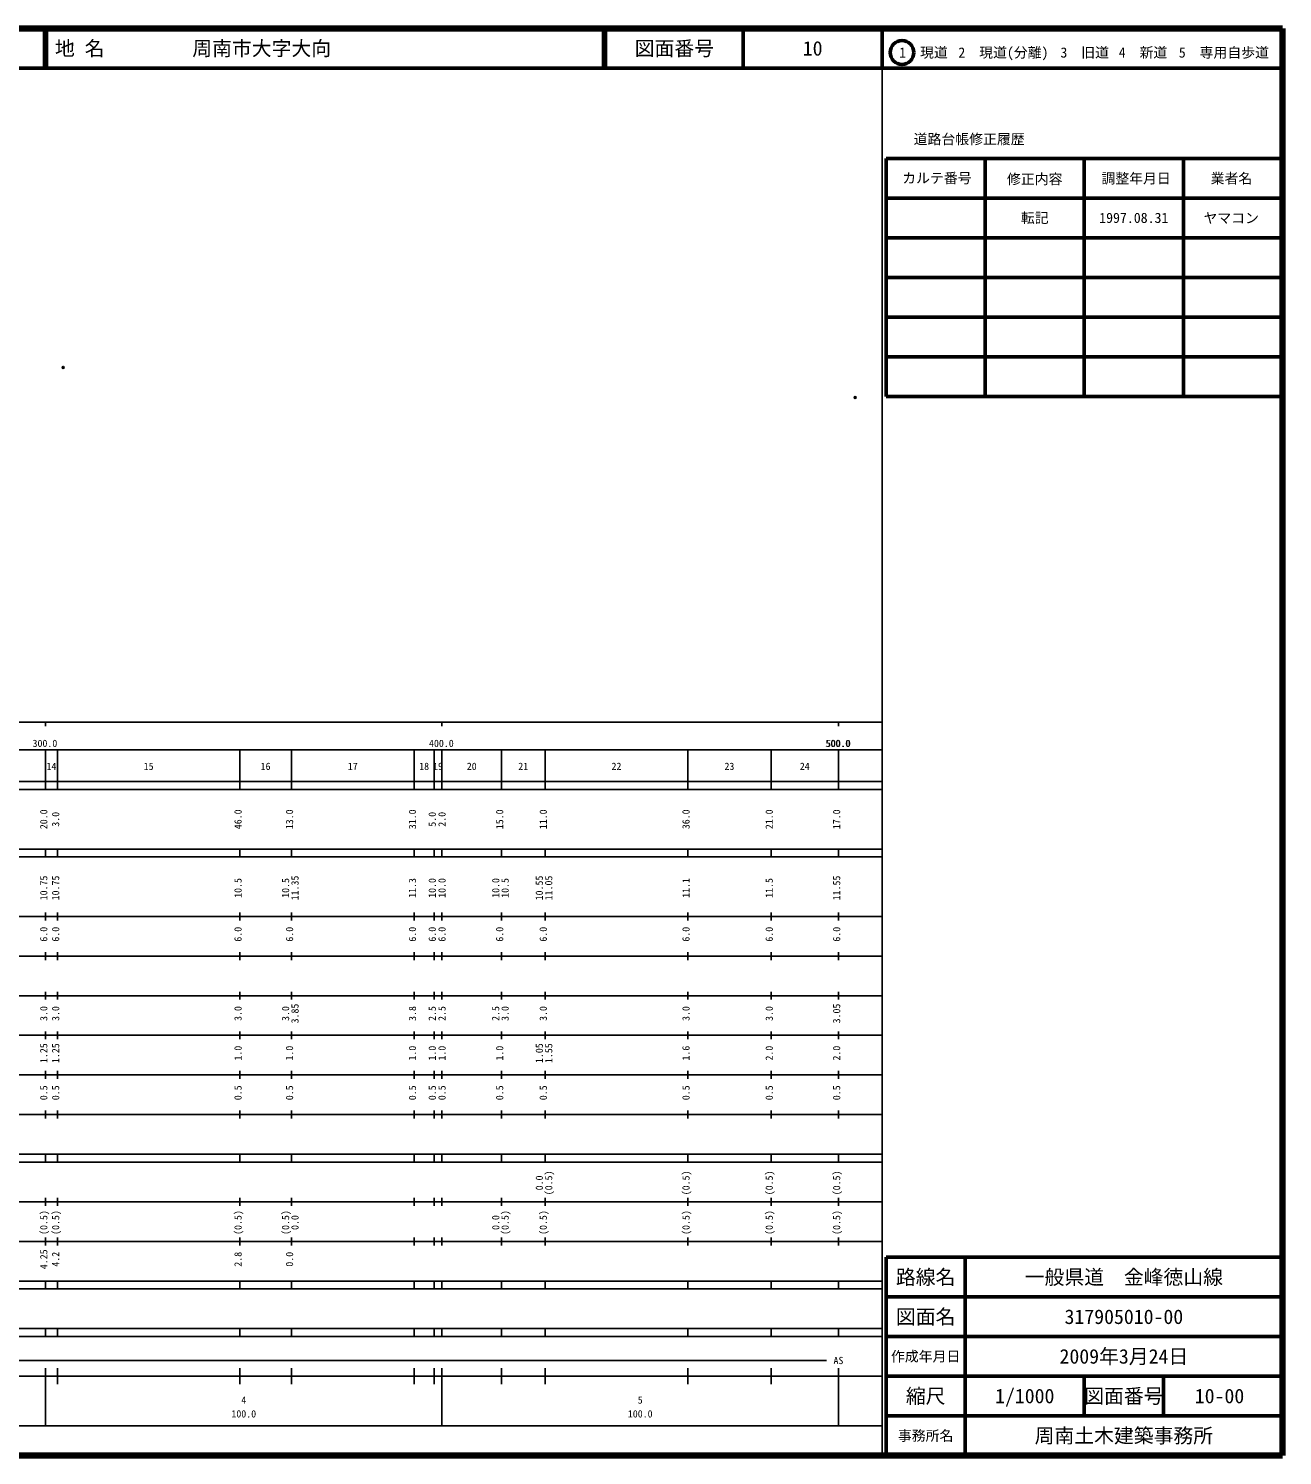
# Model space of a CAD drawing. Units: millimetres on the paper. Extents: x 40 to 680, y 20 to 380.
# Drawn here: x 363.7 to 680, y 20 to 380 of the extents above; entities that cross this region are included whole.
import ezdxf
from ezdxf.enums import TextEntityAlignment as Align

# ---------------------------------------------------------------- set-up
doc = ezdxf.new("R2010")
doc.units = ezdxf.units.MM
doc.header["$PDMODE"] = 32
doc.header["$PDSIZE"] = 0.5
doc.layers.add('M-OTRS', color=6, linetype='Continuous')
doc.layers.add('M-TTL-TXT', color=7, linetype='Continuous')
for name, color, linetype, lineweight in [('M-TTL', 2, 'Continuous', 140), ('M-TTL-BAND', 7, 'Continuous', 25), ('M-TTL-FRAM', 2, 'Continuous', 50), ('M-TTL-LINE', 7, 'Continuous', 50)]:
    doc.layers.add(name, color=color, linetype=linetype, lineweight=lineweight)
doc.styles.add('ＭＳ ゴシック', font='')
doc.styles.get('ＭＳ ゴシック').set_extended_font_data('MS Gothic')

msp = doc.modelspace()

# ---------------------------------------------------------------- linework, layer by layer
at = {"layer": 'M-OTRS'}
for p in [(372.438, 294.493), (572.227, 286.914)]:
    msp.add_point(p, dxfattribs=at)
at = {"layer": 'M-TTL'}
for p, q in [((680, 380), (40, 380)), ((680, 20), (680, 380)), ((40, 20), (680, 20))]:
    msp.add_line(p, q, dxfattribs=at)
at = {"layer": 'M-TTL-BAND'}
for p, q in [((579, 20), (579, 370)), ((40, 205), (579, 205)), ((368, 205), (368, 204)), ((468, 205), (468, 204)), ((568, 205), (568, 204)), ((68, 198), (579, 198)), ((368, 188), (368, 198)), ((371, 188), (371, 198)), ((417, 188), (417, 198)), ((430, 188), (430, 198)), ((461, 188), (461, 198)), ((466, 188), (466, 198)), ((468, 188), (468, 198)), ((483, 188), (483, 198)), ((494, 188), (494, 198)), ((530, 188), (530, 198)), ((551, 188), (551, 198)), ((568, 188), (568, 198)), ((40, 190), (579, 190)), ((40, 188), (579, 188)), ((40, 173), (579, 173)), ((368, 171), (368, 173)), ((371, 171), (371, 173)), ((417, 171), (417, 173)), ((430, 171), (430, 173)), ((461, 171), (461, 173)), ((466, 171), (466, 173)), ((468, 171), (468, 173)), ((483, 171), (483, 173)), ((494, 171), (494, 173)), ((530, 171), (530, 173)), ((551, 171), (551, 173)), ((568, 171), (568, 173)), ((40, 171), (579, 171)), ((40, 156), (579, 156)), ((368, 155), (368, 157)), ((371, 155), (371, 157)), ((417, 155), (417, 157)), ((430, 155), (430, 157)), ((461, 155), (461, 157)), ((466, 155), (466, 157)), ((468, 155), (468, 157)), ((483, 155), (483, 157)), ((494, 155), (494, 157)), ((530, 155), (530, 157)), ((551, 155), (551, 157)), ((568, 155), (568, 157)), ((46, 146), (579, 146)), ((368, 145), (368, 147)), ((371, 145), (371, 147)), ((417, 145), (417, 147)), ((430, 145), (430, 147)), ((461, 145), (461, 147)), ((466, 145), (466, 147)), ((468, 145), (468, 147)), ((483, 145), (483, 147)), ((494, 145), (494, 147)), ((530, 145), (530, 147)), ((551, 145), (551, 147)), ((568, 145), (568, 147)), ((368, 135), (368, 137)), ((371, 135), (371, 137)), ((417, 135), (417, 137)), ((430, 135), (430, 137)), ((461, 135), (461, 137)), ((466, 135), (466, 137)), ((468, 135), (468, 137)), ((483, 135), (483, 137)), ((494, 135), (494, 137)), ((530, 135), (530, 137)), ((551, 135), (551, 137)), ((568, 135), (568, 137)), ((52, 136), (579, 136)), ((46, 126), (579, 126)), ((368, 125), (368, 127)), ((371, 125), (371, 127)), ((417, 125), (417, 127)), ((430, 125), (430, 127)), ((461, 125), (461, 127)), ((466, 125), (466, 127)), ((468, 125), (468, 127)), ((483, 125), (483, 127)), ((494, 125), (494, 127)), ((530, 125), (530, 127)), ((551, 125), (551, 127)), ((568, 125), (568, 127)), ((52, 116), (579, 116)), ((368, 115), (368, 117)), ((371, 115), (371, 117)), ((417, 115), (417, 117)), ((430, 115), (430, 117)), ((461, 115), (461, 117)), ((466, 115), (466, 117)), ((468, 115), (468, 117)), ((483, 115), (483, 117)), ((494, 115), (494, 117)), ((530, 115), (530, 117)), ((551, 115), (551, 117)), ((568, 115), (568, 117)), ((46, 106), (579, 106)), ((368, 105), (368, 107)), ((371, 105), (371, 107)), ((417, 105), (417, 107)), ((430, 105), (430, 107)), ((461, 105), (461, 107)), ((466, 105), (466, 107)), ((468, 105), (468, 107)), ((483, 105), (483, 107)), ((494, 105), (494, 107)), ((530, 105), (530, 107)), ((551, 105), (551, 107)), ((568, 105), (568, 107)), ((40, 96), (579, 96)), ((40, 94), (579, 94)), ((368, 94), (368, 96)), ((371, 94), (371, 96)), ((417, 94), (417, 96)), ((430, 94), (430, 96)), ((461, 94), (461, 96)), ((466, 94), (466, 96)), ((468, 94), (468, 96)), ((483, 94), (483, 96)), ((494, 94), (494, 96)), ((530, 94), (530, 96)), ((551, 94), (551, 96)), ((568, 94), (568, 96)), ((49, 84), (579, 84)), ((368, 83), (368, 85)), ((371, 83), (371, 85)), ((417, 83), (417, 85)), ((430, 83), (430, 85)), ((461, 83), (461, 85)), ((466, 83), (466, 85)), ((468, 83), (468, 85)), ((483, 83), (483, 85)), ((494, 83), (494, 85)), ((530, 83), (530, 85)), ((551, 83), (551, 85)), ((568, 83), (568, 85)), ((40, 74), (579, 74)), ((368, 73), (368, 75)), ((371, 73), (371, 75)), ((417, 73), (417, 75)), ((430, 73), (430, 75)), ((461, 73), (461, 75)), ((466, 73), (466, 75)), ((468, 73), (468, 75)), ((483, 73), (483, 75)), ((494, 73), (494, 75)), ((530, 73), (530, 75)), ((551, 73), (551, 75)), ((568, 73), (568, 75)), ((40, 64), (579, 64)), ((40, 62), (579, 62)), ((368, 62), (368, 64)), ((371, 62), (371, 64)), ((417, 62), (417, 64)), ((430, 62), (430, 64)), ((461, 62), (461, 64)), ((466, 62), (466, 64)), ((468, 62), (468, 64)), ((483, 62), (483, 64)), ((494, 62), (494, 64)), ((530, 62), (530, 64)), ((551, 62), (551, 64)), ((568, 62), (568, 64)), ((40, 52), (579, 52)), ((368, 50), (368, 52)), ((371, 50), (371, 52)), ((417, 50), (417, 52)), ((430, 50), (430, 52)), ((461, 50), (461, 52)), ((466, 50), (466, 52)), ((468, 50), (468, 52)), ((483, 50), (483, 52)), ((494, 50), (494, 52)), ((530, 50), (530, 52)), ((551, 50), (551, 52)), ((568, 50), (568, 52)), ((40, 50), (579, 50)), ((71, 44), (565, 44)), ((40, 40), (579, 40)), ((368, 27.5), (368, 42)), ((371, 38), (371, 42)), ((417, 38), (417, 42)), ((430, 38), (430, 42)), ((461, 38), (461, 42)), ((466, 38), (466, 42)), ((468, 27.5), (468, 42)), ((483, 38), (483, 42)), ((494, 38), (494, 42)), ((530, 38), (530, 42)), ((551, 38), (551, 42)), ((568, 27.5), (568, 42)), ((68, 27.5), (579, 27.5))]:
    msp.add_line(p, q, dxfattribs=at)
at = {"layer": 'M-TTL-FRAM'}
for p, q in [((580, 347.197), (580, 287.197)), ((580, 347.197), (680, 347.197)), ((580, 287.197), (680, 287.197)), ((680, 70), (580, 70)), ((580, 70), (580, 20))]:
    msp.add_line(p, q, dxfattribs=at)
at = {"layer": 'M-TTL-LINE'}
for p, q in [((367.75, 380), (367.75, 370)), ((368.25, 380), (368.25, 370)), ((508.747, 380), (508.747, 370)), ((509.247, 380), (509.247, 370)), ((543.997, 380), (543.997, 370)), ((579, 380), (579, 370)), ((40, 370), (680, 370)), ((605, 347.197), (605, 287.197)), ((630, 347.197), (630, 287.197)), ((655, 347.197), (655, 287.197)), ((580, 337.197), (680, 337.197)), ((580, 327.197), (680, 327.197)), ((580, 317.197), (680, 317.197)), ((580, 307.197), (680, 307.197)), ((580, 297.197), (680, 297.197)), ((600, 70), (600, 20)), ((680, 60), (580, 60)), ((680, 50), (580, 50)), ((680, 40), (580, 40)), ((630, 40), (630, 30)), ((650, 40), (650, 30)), ((680, 30), (580, 30))]:
    msp.add_line(p, q, dxfattribs=at)
msp.add_circle((584.031, 373.958), 3, dxfattribs=at)

# ---------------------------------------------------------------- texts
at = {"layer": 'M-TTL-BAND', "style": 'ＭＳ ゴシック'}
for s, p in [('300.0', (367.844, 198.195)), ('400.0', (467.844, 198.195)), ('500.0', (567.844, 198.195)), ('500.0', (568, 198.195)), ('14', (369.5, 192.405)), ('15', (394, 192.405)), ('16', (423.5, 192.405)), ('17', (445.5, 192.405)), ('18', (463.5, 192.405)), ('19', (467, 192.405)), ('20', (475.5, 192.405)), ('21', (488.5, 192.405)), ('22', (512, 192.405)), ('23', (540.5, 192.405)), ('24', (559.5, 192.405)), ('AS', (568, 42.5)), ('4', (418, 32.523)), ('5', (518, 32.523)), ('100.0', (418, 29.033)), ('100.0', (518, 29.033))]:
    msp.add_text(s, height=1.833, dxfattribs=at).set_placement(p, align=Align.BOTTOM_CENTER)
for s, p in [('20.0', (369, 180.5)), ('3.0', (372, 180.5)), ('46.0', (418, 180.5)), ('13.0', (431, 180.5)), ('31.0', (462, 180.5)), ('5.0', (467, 180.5)), ('2.0', (469.456, 180.5)), ('15.0', (484, 180.5)), ('11.0', (495, 180.5)), ('36.0', (531, 180.5)), ('21.0', (552, 180.5)), ('17.0', (569, 180.5)), ('10.75', (369, 163.174)), ('10.75', (372, 163.174)), ('11.35', (432.37, 163.174)), ('10.55', (494, 163.174)), ('11.05', (496.37, 163.174)), ('11.55', (569, 163.174)), ('10.5', (418, 163.174)), ('10.5', (430, 163.174)), ('11.3', (462, 163.174)), ('10.0', (467, 163.174)), ('10.0', (469.456, 163.174)), ('10.0', (483, 163.174)), ('10.5', (485.37, 163.174)), ('11.1', (531, 163.174)), ('11.5', (552, 163.174)), ('6.0', (369, 151.5)), ('6.0', (372, 151.5)), ('6.0', (418, 151.5)), ('6.0', (431, 151.5)), ('6.0', (462, 151.5)), ('6.0', (467, 151.5)), ('6.0', (469.456, 151.5)), ('6.0', (484, 151.5)), ('6.0', (495, 151.5)), ('6.0', (531, 151.5)), ('6.0', (552, 151.5)), ('6.0', (569, 151.5)), ('3.0', (369, 131.5)), ('3.0', (372, 131.5)), ('3.0', (418, 131.5)), ('3.0', (430, 131.5)), ('3.85', (432.37, 131.5)), ('3.8', (462, 131.5)), ('2.5', (467, 131.5)), ('2.5', (469.456, 131.5)), ('2.5', (483, 131.5)), ('3.0', (485.37, 131.5)), ('3.0', (495, 131.5)), ('3.0', (531, 131.5)), ('3.0', (552, 131.5)), ('3.05', (569, 131.5)), ('1.25', (369, 121.5)), ('1.25', (372, 121.5)), ('1.0', (418, 121.5)), ('1.0', (431, 121.5)), ('1.0', (462, 121.5)), ('1.0', (467, 121.5)), ('1.0', (469.456, 121.5)), ('1.0', (484, 121.5)), ('1.05', (494, 121.5)), ('1.55', (496.37, 121.5)), ('1.6', (531, 121.5)), ('2.0', (552, 121.5)), ('2.0', (569, 121.5)), ('0.5', (369, 111.5)), ('0.5', (372, 111.5)), ('0.5', (418, 111.5)), ('0.5', (431, 111.5)), ('0.5', (462, 111.5)), ('0.5', (467, 111.5)), ('0.5', (469.456, 111.5)), ('0.5', (484, 111.5)), ('0.5', (495, 111.5)), ('0.5', (531, 111.5)), ('0.5', (552, 111.5)), ('0.5', (569, 111.5)), ('0.0', (494, 88.764)), ('(0.5)', (496.37, 88.764)), ('(0.5)', (531, 88.764)), ('(0.5)', (552, 88.764)), ('(0.5)', (569, 88.764)), ('(0.5)', (369, 78.764)), ('(0.5)', (372, 78.764)), ('(0.5)', (418, 78.764)), ('(0.5)', (430, 78.764)), ('0.0', (432.37, 78.764)), ('0.0', (483, 78.764)), ('(0.5)', (485.37, 78.764)), ('(0.5)', (495, 78.764)), ('(0.5)', (531, 78.764)), ('(0.5)', (552, 78.764)), ('(0.5)', (569, 78.764)), ('4.25', (369, 69.5)), ('4.2', (372, 69.5)), ('2.8', (418, 69.5)), ('0.0', (431, 69.5))]:
    msp.add_text(s, height=1.833, rotation=90, dxfattribs=at).set_placement(p, align=Align.BOTTOM_CENTER)
at = {"layer": 'M-TTL-TXT', "style": 'ＭＳ ゴシック'}
for s, p in [('地 名', (370.38, 375)), ('周南市大字大向', (405.024, 375))]:
    msp.add_text(s, height=3.666, dxfattribs=at).set_placement(p, align=Align.MIDDLE_LEFT)
for s, height, p in [('図面番号', 3.666, (526.622, 375)), ('10', 3.666, (561.497, 375)), ('1\u3000現道', 2.566, (589.448, 373.958)), ('2\u3000現道(分離)', 2.566, (609.619, 373.958)), ('3\u3000旧道', 2.566, (630.121, 373.958)), ('4\u3000新道', 2.566, (644.824, 373.958)), ('5\u3000専用自歩道', 2.566, (665.228, 373.958)), ('道路台帳修正履歴', 2.566, (600.968, 352.113)), ('カルテ番号', 2.566, (592.839, 342.277)), ('修正内容', 2.566, (617.509, 342.023)), ('調整年月日', 2.566, (643.089, 342.197)), ('業者名', 2.566, (667.134, 342.197)), ('転記', 2.566, (617.5, 332.245)), ('1997.08.31', 2.566, (642.5, 332.245)), ('ヤマコン', 2.566, (667.077, 332.189)), ('路線名', 3.666, (590, 65)), ('路線名', 3.666, (590, 65)), ('一般県道\u3000金峰徳山線', 3.666, (640, 65)), ('図面名', 3.666, (590, 55)), ('図面名', 3.666, (590, 55)), ('317905010-00', 3.666, (640, 55)), ('2009年3月24日', 3.666, (640, 45)), ('作成年月日', 2.566, (590, 45)), ('作成年月日', 2.566, (590, 45)), ('縮尺', 3.666, (590, 35)), ('縮尺', 3.666, (590, 35)), ('1/1000', 3.666, (615, 35)), ('図面番号', 3.666, (640, 35)), ('図面番号', 3.666, (640, 35)), ('10-00', 3.666, (664.125, 35)), ('事務所名', 2.566, (590, 25)), ('事務所名', 2.566, (590, 25)), ('周南土木建築事務所', 3.666, (640, 25))]:
    msp.add_text(s, height=height, dxfattribs=at).set_placement(p, align=Align.MIDDLE_CENTER)

doc.saveas('drawing.dxf')
